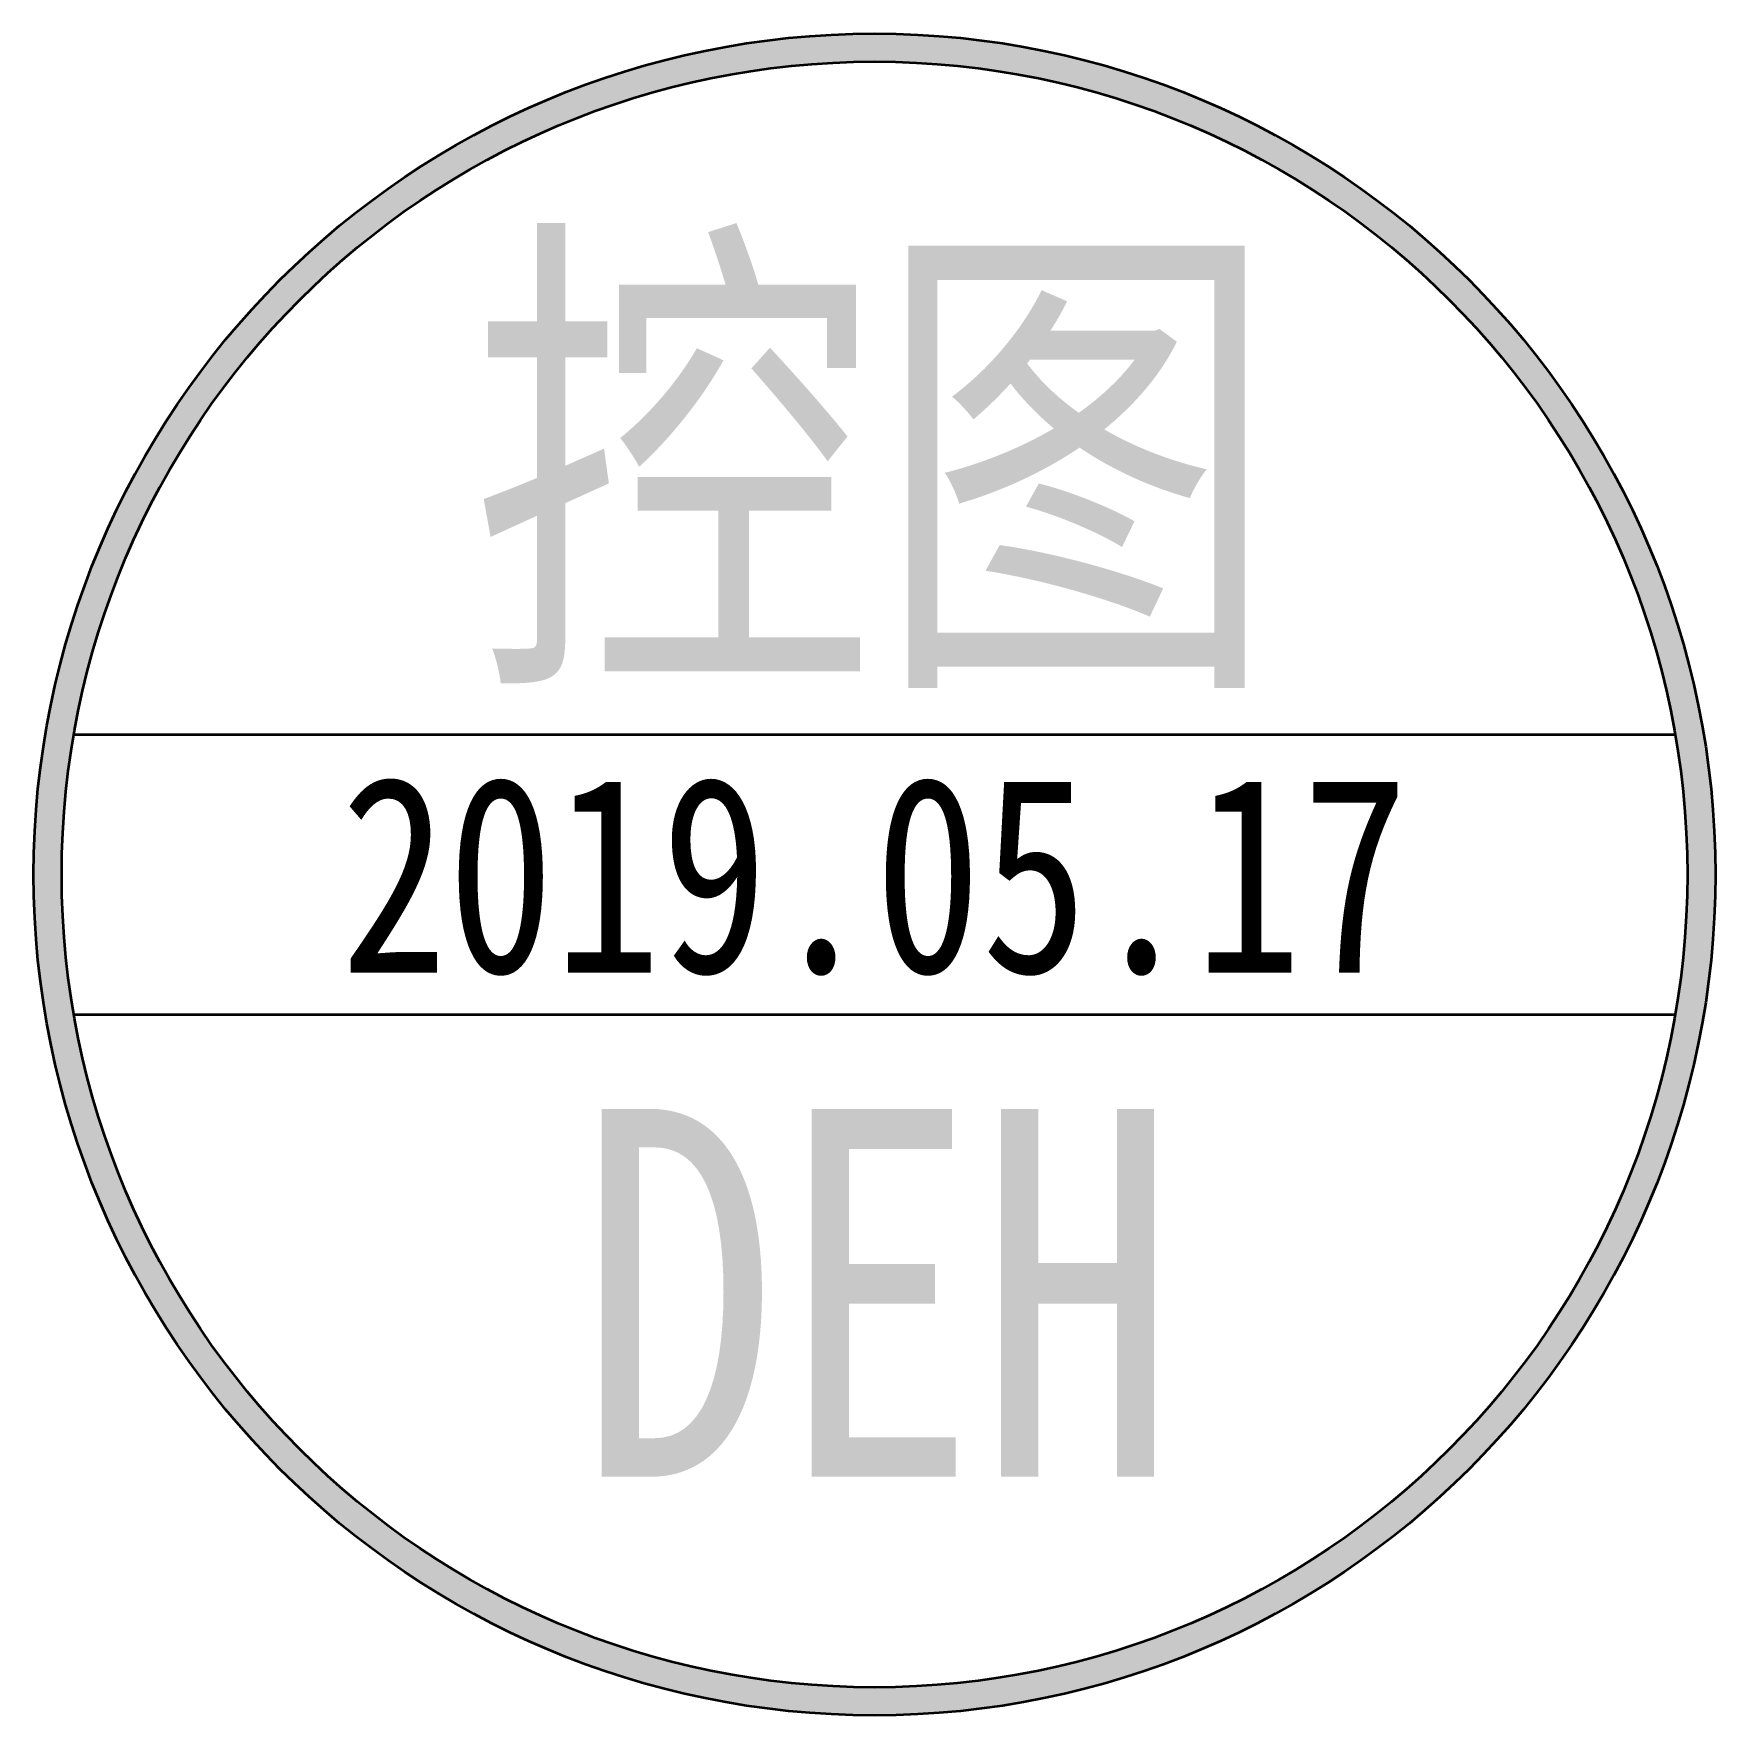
# Model space of a CAD drawing. Header units: millimetres. Extents: x 1333 to 131050, y -107161 to -5704.
# Drawn here: x 62863 to 63163, y -70435.4 to -70135.4 of the extents above; entities that cross this region are included whole.
import ezdxf
from ezdxf.enums import TextEntityAlignment as Align

# ---------------------------------------------------------------- set-up
doc = ezdxf.new("R2010")
doc.units = ezdxf.units.MM
doc.header["$LTSCALE"] = 0.5
doc.layers.add('印章专用-控图', color=1, linetype='Continuous', lineweight=80)
doc.styles.add('国标', font='simfang.ttf', dxfattribs={"width": 0.8})

# ---------------------------------------------------------------- blocks, each defined once
blk = doc.blocks.new('控图章')
at = {"layer": '印章专用-控图'}
h = blk.add_hatch(color=256, dxfattribs=at)
h.paths.add_polyline_path([(-15, 0, 1), (15, 0, 1)])
h.paths.add_polyline_path([(14.5, 0, -1), (-14.5, 0, -1)], flags=16)
at = {"layer": '印章专用-控图', "lineweight": 35}
for p, q in [((-14.283, 2.5), (14.283, 2.5)), ((-14.283, -2.5), (14.283, -2.5))]:
    blk.add_line(p, q, dxfattribs=at)
for radius in [15, 14.5]:
    blk.add_circle((0, 0), radius, dxfattribs=at)
at = {"layer": '印章专用-控图', "color": 4, "style": '国标', "width": 0.8}
blk.add_text('DEH', height=6.5625, dxfattribs=at).set_placement((0.049, -10.743), align=Align.CENTER)
at = {"layer": '印章专用-控图', "color": 3, "style": '国标', "width": 0.8}
blk.add_attdef('控图', text='', height=6.6, dxfattribs=at).set_placement((0, 7.35), align=Align.MIDDLE_CENTER)
at = {"layer": '印章专用-控图', "color": 2, "style": '国标', "width": 0.8}
blk.add_attdef('XXXX.XX.XX', text='', height=3.5, dxfattribs=at).set_placement((0, 0), align=Align.MIDDLE_CENTER)
blk = doc.blocks.new('YZ-KT')
at = {"layer": '印章专用-控图'}
blk.add_blockref('控图章', (0.634, 0), dxfattribs=at).add_auto_attribs({'XXXX.XX.XX': '2019.05.17', '控图': '控图'})

msp = doc.modelspace()

# ---------------------------------------------------------------- block references
at = {"layer": '印章专用-控图', "xscale": 10, "yscale": 10, "zscale": 10}
msp.add_blockref('YZ-KT', (63006.708, -70285.425), dxfattribs=at)

doc.saveas('drawing.dxf')
